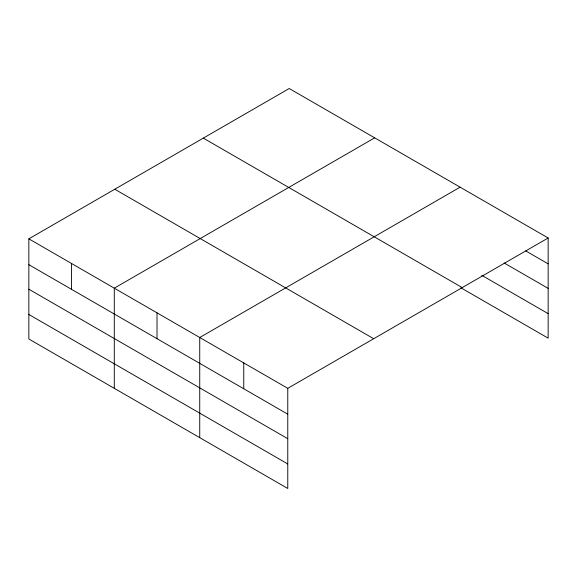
<?xml version="1.0" encoding="UTF-8"?>
<svg xmlns="http://www.w3.org/2000/svg" width="577" height="577" viewBox="0 0 577 577"><rect width="100%" height="100%" fill="white"/><g stroke="black" fill="none" stroke-linecap="round" stroke-linejoin="round"><path stroke-width="0.87" d="M28.85 238.842L287.772 388.328L287.772 488.488L28.85 339.002L28.85 238.842L289.228 88.512L548.15 237.998L548.15 338.158L460.886 287.779M374.675 137.845L114.296 288.168L114.296 388.335M460.114 187.172L199.736 337.502L199.736 437.662M287.772 388.328L548.15 237.998M525.755 250.923L548.15 263.855M504.132 262.961L548.15 288.377M481.737 275.301L548.15 313.643M203.306 138.119L462.227 287.606M114.773 189.234L373.694 338.721M28.85 264.692L287.772 414.185M28.85 289.214L287.772 438.7M28.85 314.479L287.772 463.966M243.754 362.911L243.754 388.768M157.016 312.835L157.016 338.692M71.57 263.501L71.57 289.358"/></g></svg>
